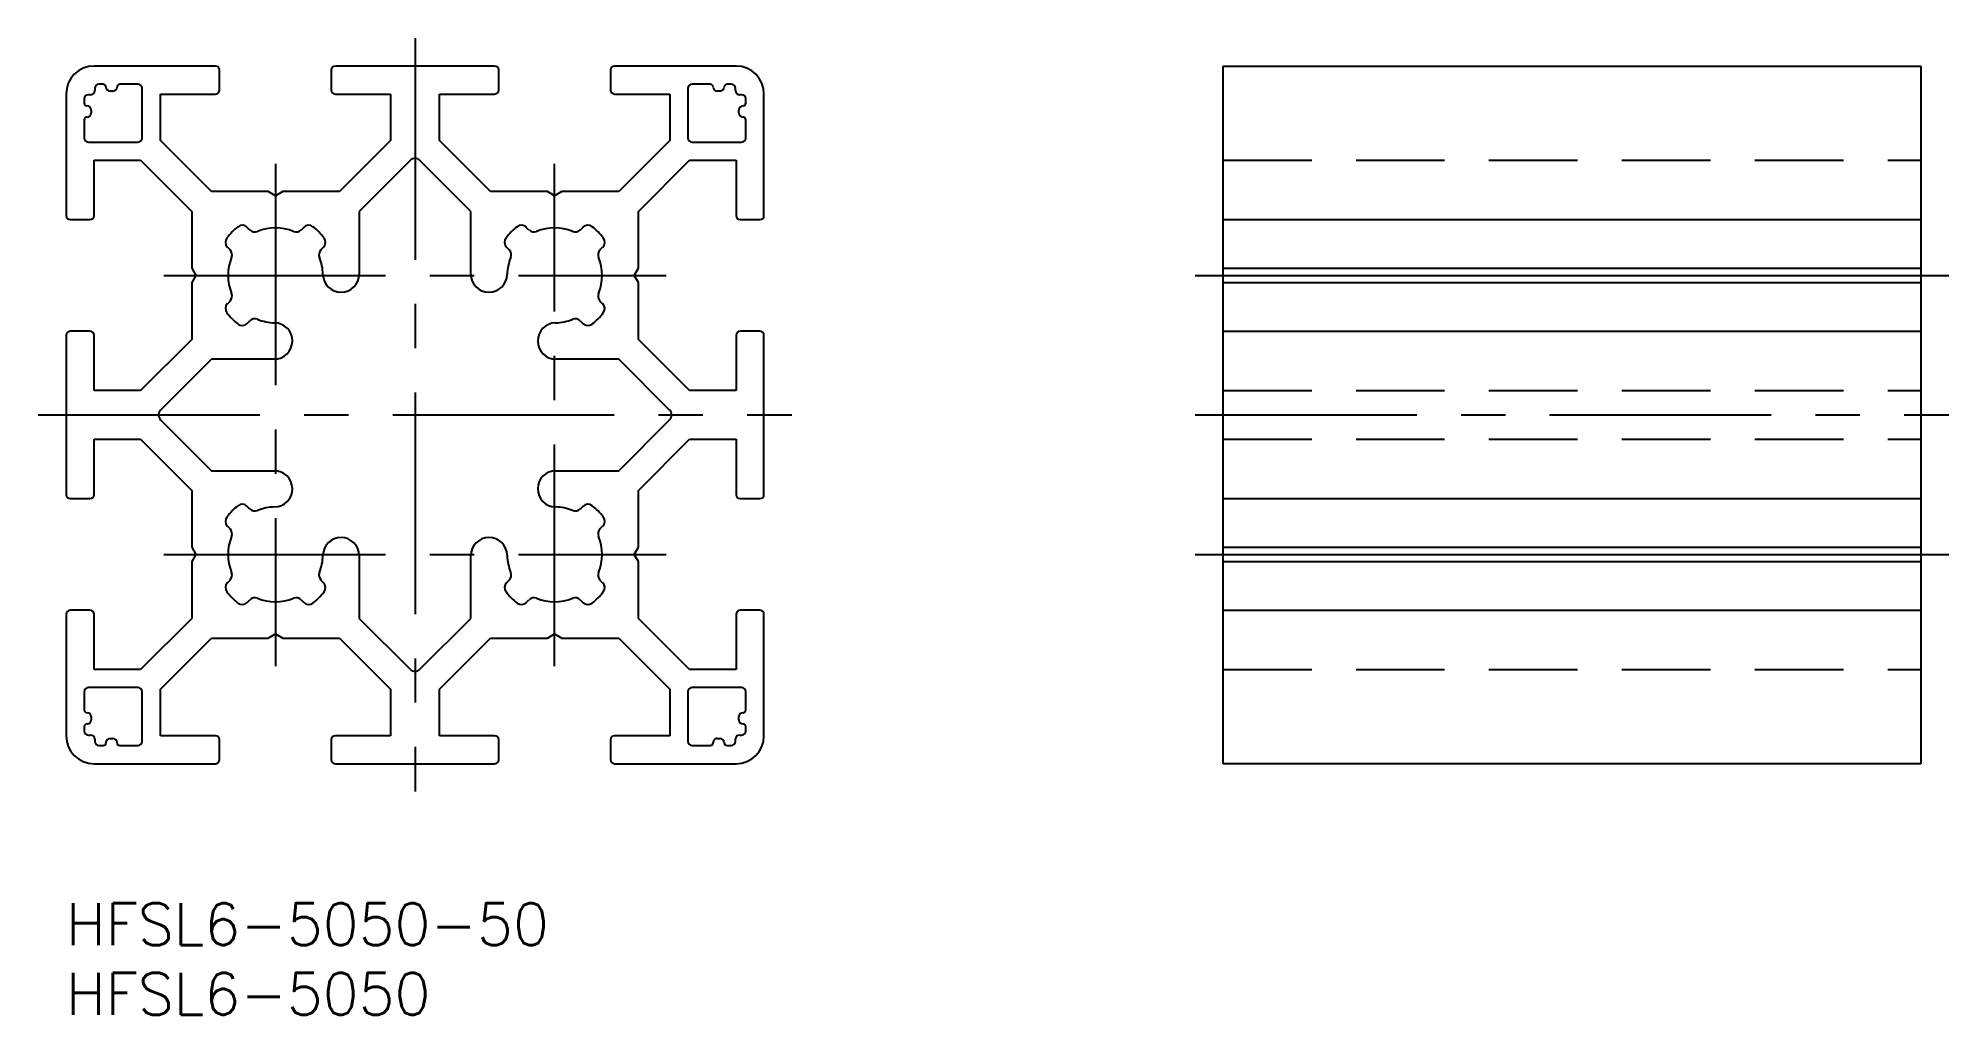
# Model space of a CAD drawing. Extents: x -2 to 135, y -8 to 62.
import ezdxf

# ---------------------------------------------------------------- set-up
doc = ezdxf.new("R2010")
doc.units = 0
doc.header["$LTSCALE"] = 0.5
doc.linetypes.add('CENTER', pattern=[50.8, 31.75, -6.35, 6.35, -6.35])
doc.linetypes.add('DASHED', pattern=[19.05, 12.7, -6.35])
for name, color, linetype in [('MSM_CENTER', 1, 'CENTER'), ('MSM_CONTINUOUS', 7, 'CONTINUOUS'), ('MSM_DASHED', 4, 'DASHED'), ('MSM_PART_NUMBER', 7, 'CONTINUOUS')]:
    doc.layers.add(name, color=color, linetype=linetype)
doc.styles.get("Standard").update_dxf_attribs({"font": 'txt.shx', "height": 3, "bigfont": 'bigfont.shx'})

# ---------------------------------------------------------------- blocks, each defined once
blk = doc.blocks.new('*U2')
at = {"layer": 'MSM_PART_NUMBER'}
blk.add_text('HFSL6-5050-50', height=3, dxfattribs=at).set_placement((0, -3))
blk = doc.blocks.new('*U3')
at = {"layer": 'MSM_PART_NUMBER'}
blk.add_text('HFSL6-5050', height=3, dxfattribs=at).set_placement((0, -8))

msp = doc.modelspace()

# ---------------------------------------------------------------- linework, layer by layer
at = {"layer": 'MSM_CENTER'}
for p, q in [((25, 62), (25, 8)), ((15, 53), (15, 17)), ((35, 17), (35, 53)), ((7, 45), (43, 45)), ((80.89, 45), (134.89, 45)), ((-2, 35), (52, 35)), ((80.89, 35), (134.89, 35)), ((7, 25), (43, 25)), ((80.89, 25), (134.89, 25))]:
    msp.add_line(p, q, dxfattribs=at)
at = {"layer": 'MSM_CONTINUOUS'}
for p, q in [((10.7, 60), (2, 60)), ((11, 58.3), (11, 59.7)), ((19, 59.7), (19, 58.3)), ((30.7, 60), (19.3, 60)), ((31, 58.3), (31, 59.7)), ((39, 59.7), (39, 58.3)), ((48, 60), (39.3, 60)), ((82.89, 10), (82.89, 60)), ((82.89, 60), (132.89, 60)), ((132.89, 60), (132.89, 10)), ((0, 58), (0, 49.3)), ((1.3, 57.65), (1.3, 57.35)), ((1.75, 57.95), (1.6, 57.95)), ((2.05, 58.4), (2.05, 58.25)), ((2.65, 58.7), (2.35, 58.7)), ((3.35, 58.2), (3.15, 58.2)), ((5.15, 58.7), (3.85, 58.7)), ((5.45, 54.85), (5.45, 58.4)), ((6.75, 54.66), (6.75, 58)), ((6.75, 58), (10.7, 58)), ((19.3, 58), (23.25, 58)), ((23.25, 58), (23.25, 54.66)), ((26.75, 58), (30.7, 58)), ((26.75, 54.66), (26.75, 58)), ((39.3, 58), (43.25, 58)), ((43.25, 58), (43.25, 54.66)), ((44.55, 58.4), (44.55, 54.85)), ((46.15, 58.7), (44.85, 58.7)), ((46.85, 58.2), (46.65, 58.2)), ((47.65, 58.7), (47.35, 58.7)), ((47.95, 58.25), (47.95, 58.4)), ((48.4, 57.95), (48.25, 57.95)), ((48.7, 57.35), (48.7, 57.65)), ((50, 49.3), (50, 58)), ((1.3, 56.15), (1.3, 54.85)), ((1.8, 56.85), (1.8, 56.65)), ((48.2, 56.65), (48.2, 56.85)), ((48.7, 54.85), (48.7, 56.15)), ((1.6, 54.55), (5.15, 54.55)), ((10.41, 51), (6.75, 54.66)), ((23.25, 54.66), (19.59, 51)), ((30.41, 51), (26.75, 54.66)), ((43.25, 54.66), (39.59, 51)), ((44.85, 54.55), (48.4, 54.55)), ((2, 53.25), (5.34, 53.25)), ((2, 49.3), (2, 53.25)), ((5.34, 53.25), (9, 49.59)), ((24.65, 53.23), (21, 49.59)), ((29, 49.59), (25.35, 53.23)), ((41, 49.59), (44.66, 53.25)), ((44.66, 53.25), (48, 53.25)), ((48, 53.25), (48, 49.3)), ((14.48, 51), (10.41, 51)), ((15, 50.7), (14.48, 51)), ((15.52, 51), (15, 50.7)), ((19.59, 51), (15.52, 51)), ((34.48, 51), (30.41, 51)), ((35, 50.7), (34.48, 51)), ((35.52, 51), (35, 50.7)), ((39.59, 51), (35.52, 51)), ((9, 49.59), (9, 45.52)), ((21, 49.59), (21, 45.09)), ((29, 45.09), (29, 49.59)), ((41, 45.52), (41, 49.59)), ((0.3, 49), (1.7, 49)), ((13.16, 48.25), (12.97, 48.44)), ((17.03, 48.44), (16.84, 48.25)), ((33.16, 48.25), (32.97, 48.44)), ((37.03, 48.44), (36.84, 48.25)), ((48.3, 49), (49.7, 49)), ((82.89, 49), (132.89, 49)), ((11.56, 47.03), (11.75, 46.84)), ((18.25, 46.84), (18.44, 47.03)), ((31.56, 47.03), (31.75, 46.84)), ((38.25, 46.84), (38.44, 47.03)), ((9, 45.52), (9.3, 45)), ((40.7, 45), (41, 45.52)), ((82.89, 45.52), (132.89, 45.52)), ((9.3, 45), (9, 44.48)), ((9, 44.48), (9, 40.41)), ((41, 44.48), (40.7, 45)), ((41, 40.41), (41, 44.48)), ((82.89, 45), (132.89, 45)), ((82.89, 44.48), (132.89, 44.48)), ((11.75, 43.16), (11.56, 42.97)), ((38.44, 42.97), (38.25, 43.16)), ((12.97, 41.56), (13.16, 41.75)), ((36.84, 41.75), (37.03, 41.56)), ((0, 40.7), (0, 29.3)), ((1.7, 41), (0.3, 41)), ((2, 36.75), (2, 40.7)), ((9, 40.41), (5.34, 36.75)), ((44.66, 36.75), (41, 40.41)), ((48, 40.7), (48, 36.75)), ((49.7, 41), (48.3, 41)), ((50, 29.3), (50, 40.7)), ((82.89, 41), (132.89, 41)), ((10.41, 39), (6.77, 35.35)), ((14.91, 39), (10.41, 39)), ((39.59, 39), (35.09, 39)), ((43.23, 35.35), (39.59, 39)), ((5.34, 36.75), (2, 36.75)), ((48, 36.75), (44.66, 36.75)), ((6.77, 34.65), (10.41, 31)), ((39.59, 31), (43.23, 34.65)), ((2, 33.25), (5.34, 33.25)), ((2, 29.3), (2, 33.25)), ((5.34, 33.25), (9, 29.59)), ((41, 29.59), (44.66, 33.25)), ((44.66, 33.25), (48, 33.25)), ((48, 33.25), (48, 29.3)), ((10.41, 31), (14.91, 31)), ((35.09, 31), (39.59, 31)), ((0.3, 29), (1.7, 29)), ((9, 29.59), (9, 25.52)), ((41, 25.52), (41, 29.59)), ((48.3, 29), (49.7, 29)), ((82.89, 29), (132.89, 29)), ((13.16, 28.25), (12.97, 28.44)), ((37.03, 28.44), (36.84, 28.25)), ((11.56, 27.03), (11.75, 26.84)), ((38.25, 26.84), (38.44, 27.03)), ((9, 25.52), (9.3, 25)), ((9.3, 25), (9, 24.48)), ((21, 24.91), (21, 20.41)), ((29, 20.41), (29, 24.91)), ((40.7, 25), (41, 25.52)), ((41, 24.48), (40.7, 25)), ((82.89, 25.52), (132.89, 25.52)), ((82.89, 25), (132.89, 25)), ((9, 24.48), (9, 20.41)), ((41, 20.41), (41, 24.48)), ((82.89, 24.48), (132.89, 24.48)), ((11.75, 23.16), (11.56, 22.97)), ((18.44, 22.97), (18.25, 23.16)), ((31.75, 23.16), (31.56, 22.97)), ((38.44, 22.97), (38.25, 23.16)), ((0, 20.7), (0, 12)), ((1.7, 21), (0.3, 21)), ((2, 16.75), (2, 20.7)), ((12.97, 21.56), (13.16, 21.75)), ((16.84, 21.75), (17.03, 21.56)), ((32.97, 21.56), (33.16, 21.75)), ((36.84, 21.75), (37.03, 21.56)), ((48, 20.7), (48, 16.75)), ((49.7, 21), (48.3, 21)), ((50, 12), (50, 20.7)), ((82.89, 21), (132.89, 21)), ((9, 20.41), (5.34, 16.75)), ((14.48, 19), (15, 19.3)), ((15, 19.3), (15.52, 19)), ((21, 20.41), (24.65, 16.77)), ((25.35, 16.77), (29, 20.41)), ((34.48, 19), (35, 19.3)), ((35, 19.3), (35.52, 19)), ((44.66, 16.75), (41, 20.41)), ((6.75, 15.34), (10.41, 19)), ((10.41, 19), (14.48, 19)), ((15.52, 19), (19.59, 19)), ((19.59, 19), (23.25, 15.34)), ((26.75, 15.34), (30.41, 19)), ((30.41, 19), (34.48, 19)), ((35.52, 19), (39.59, 19)), ((39.59, 19), (43.25, 15.34)), ((5.34, 16.75), (2, 16.75)), ((48, 16.75), (44.66, 16.75)), ((1.3, 15.15), (1.3, 13.85)), ((5.15, 15.45), (1.6, 15.45)), ((5.45, 11.6), (5.45, 15.15)), ((6.75, 12), (6.75, 15.34)), ((23.25, 15.34), (23.25, 12)), ((26.75, 12), (26.75, 15.34)), ((43.25, 15.34), (43.25, 12)), ((44.55, 15.15), (44.55, 11.6)), ((48.4, 15.45), (44.85, 15.45)), ((48.7, 13.85), (48.7, 15.15)), ((1.3, 12.65), (1.3, 12.35)), ((1.8, 13.35), (1.8, 13.15)), ((48.2, 13.15), (48.2, 13.35)), ((48.7, 12.35), (48.7, 12.65)), ((1.6, 12.05), (1.75, 12.05)), ((2.05, 11.75), (2.05, 11.6)), ((2.35, 11.3), (2.65, 11.3)), ((3.15, 11.8), (3.35, 11.8)), ((3.85, 11.3), (5.15, 11.3)), ((10.7, 12), (6.75, 12)), ((11, 10.3), (11, 11.7)), ((19, 11.7), (19, 10.3)), ((23.25, 12), (19.3, 12)), ((30.7, 12), (26.75, 12)), ((31, 10.3), (31, 11.7)), ((39, 11.7), (39, 10.3)), ((43.25, 12), (39.3, 12)), ((44.85, 11.3), (46.15, 11.3)), ((46.65, 11.8), (46.85, 11.8)), ((47.35, 11.3), (47.65, 11.3)), ((47.95, 11.6), (47.95, 11.75)), ((48.25, 12.05), (48.4, 12.05)), ((2, 10), (10.7, 10)), ((19.3, 10), (30.7, 10)), ((39.3, 10), (48, 10)), ((132.89, 10), (82.89, 10))]:
    msp.add_line(p, q, dxfattribs=at)
for centre, radius, start, end in [((2, 58), 2, 90, 180), ((10.7, 59.7), 0.3, 0, 90), ((19.3, 59.7), 0.3, 90, 180), ((30.7, 59.7), 0.3, 0, 90), ((39.3, 59.7), 0.3, 90, 180), ((48, 58), 2, 0, 90), ((1.6, 57.65), 0.3, 90, 180), ((1.75, 58.25), 0.3, 270, 0), ((2.35, 58.4), 0.3, 90, 180), ((2.65, 58.5), 0.2, 0, 90), ((3.15, 58.5), 0.3, 180, 270), ((3.35, 58.5), 0.3, 270, 0), ((3.85, 58.5), 0.2, 90, 180), ((5.15, 58.4), 0.3, 0, 90), ((10.7, 58.3), 0.3, 270, 0), ((19.3, 58.3), 0.3, 180, 270), ((30.7, 58.3), 0.3, 270, 0), ((39.3, 58.3), 0.3, 180, 270), ((44.85, 58.4), 0.3, 90, 180), ((46.15, 58.5), 0.2, 0, 90), ((46.65, 58.5), 0.3, 180, 270), ((46.85, 58.5), 0.3, 270, 0), ((47.35, 58.5), 0.2, 90, 180), ((47.65, 58.4), 0.3, 0, 90), ((48.25, 58.25), 0.3, 180, 270), ((48.4, 57.65), 0.3, 0, 90), ((1.5, 57.35), 0.2, 180, 270), ((1.5, 56.15), 0.2, 90, 180), ((1.5, 56.85), 0.3, 0, 90), ((1.5, 56.65), 0.3, 270, 0), ((48.5, 56.85), 0.3, 90, 180), ((48.5, 56.65), 0.3, 180, 270), ((48.5, 57.35), 0.2, 270, 0), ((48.5, 56.15), 0.2, 0, 90), ((1.6, 54.85), 0.3, 180, 270), ((5.15, 54.85), 0.3, 270, 0), ((44.85, 54.85), 0.3, 180, 270), ((48.4, 54.85), 0.3, 270, 0), ((25, 52.88), 0.5, 45, 135), ((0.3, 49.3), 0.3, 180, 270), ((1.7, 49.3), 0.3, 270, 0), ((48.3, 49.3), 0.3, 180, 270), ((49.7, 49.3), 0.3, 270, 0), ((15, 45), 4.4, 127.6341, 142.3659), ((12.62, 48.09), 0.5, 45, 127.6341), ((13.52, 48.61), 0.5, 225, 292.3801), ((15, 45), 3.4, 67.6199, 112.3801), ((16.48, 48.61), 0.5, 247.6199, 315.0001), ((17.38, 48.09), 0.5, 52.3659, 135), ((15, 45), 4.4, 37.6341, 52.3659), ((35, 45), 4.4, 127.6341, 142.3659), ((32.62, 48.09), 0.5, 45, 127.6341), ((33.52, 48.61), 0.5, 224.9999, 292.3801), ((35, 45), 3.4, 67.6199, 112.3801), ((36.48, 48.61), 0.5, 247.6199, 315), ((37.38, 48.09), 0.5, 52.3659, 135), ((35, 45), 4.4, 37.6341, 52.3659), ((11.91, 47.38), 0.5, 142.3659, 225), ((11.39, 46.48), 0.5, 337.6199, 45), ((18.61, 46.48), 0.5, 135, 202.3801), ((18.09, 47.38), 0.5, 315, 37.6341), ((31.91, 47.38), 0.5, 142.3659, 225), ((31.39, 46.48), 0.5, 337.6199, 45), ((38.61, 46.48), 0.5, 135, 202.3801), ((38.09, 47.38), 0.5, 315, 37.6341), ((15, 45), 3.4, 157.6199, 202.3801), ((15, 45), 3.4, 1.0608, 22.3801), ((35, 45), 3.4, 157.6199, 178.9392), ((35, 45), 3.4, 337.6199, 22.3801), ((19.7, 45.09), 1.3, 181.0608, 0), ((30.3, 45.09), 1.3, 180, 358.9392), ((11.91, 42.62), 0.5, 135, 217.6341), ((11.39, 43.52), 0.5, 314.9999, 22.3801), ((38.61, 43.52), 0.5, 157.6199, 225.0001), ((38.09, 42.62), 0.5, 322.3659, 45), ((15, 45), 4.4, 217.6341, 232.3659), ((12.62, 41.91), 0.5, 232.3659, 315), ((13.52, 41.39), 0.5, 67.6199, 135), ((15, 45), 3.4, 247.6199, 268.9392), ((14.91, 40.3), 1.3, 270, 88.9392), ((35.09, 40.3), 1.3, 91.0608, 270), ((35, 45), 3.4, 271.0608, 292.3801), ((36.48, 41.39), 0.5, 45, 112.3801), ((37.38, 41.91), 0.5, 225, 307.6341), ((35, 45), 4.4, 307.6341, 322.3659), ((0.3, 40.7), 0.3, 90, 180), ((1.7, 40.7), 0.3, 0, 90), ((48.3, 40.7), 0.3, 90, 180), ((49.7, 40.7), 0.3, 0, 90), ((7.12, 35), 0.5, 135, 225), ((42.88, 35), 0.5, 315, 45), ((14.91, 29.7), 1.3, 271.0608, 90), ((35.09, 29.7), 1.3, 90, 268.9392), ((0.3, 29.3), 0.3, 180, 270), ((1.7, 29.3), 0.3, 270, 0), ((48.3, 29.3), 0.3, 180, 270), ((49.7, 29.3), 0.3, 270, 0), ((11.91, 27.38), 0.5, 142.3659, 225), ((15, 25), 4.4, 127.6341, 142.3659), ((12.62, 28.09), 0.5, 45, 127.6341), ((13.52, 28.61), 0.5, 225, 292.3801), ((15, 25), 3.4, 91.0608, 112.3801), ((35, 25), 3.4, 67.6199, 88.9392), ((36.48, 28.61), 0.5, 247.6199, 315), ((37.38, 28.09), 0.5, 52.3659, 135), ((35, 25), 4.4, 37.6341, 52.3659), ((38.09, 27.38), 0.5, 315, 37.6341), ((15, 25), 3.4, 157.6199, 202.3801), ((11.39, 26.48), 0.5, 337.6199, 45.0001), ((19.7, 24.91), 1.3, 0, 178.9392), ((30.3, 24.91), 1.3, 1.0608, 180), ((38.61, 26.48), 0.5, 134.9999, 202.3801), ((35, 25), 3.4, 337.6199, 22.3801), ((15, 25), 3.4, 337.6199, 358.9392), ((35, 25), 3.4, 181.0608, 202.3801), ((11.39, 23.52), 0.5, 315, 22.3801), ((18.61, 23.52), 0.5, 157.6199, 225), ((31.39, 23.52), 0.5, 315, 22.3801), ((38.61, 23.52), 0.5, 157.6199, 225), ((11.91, 22.62), 0.5, 135, 217.6341), ((15, 25), 4.4, 217.6341, 232.3659), ((15, 25), 4.4, 307.6341, 322.3659), ((18.09, 22.62), 0.5, 322.3659, 45), ((31.91, 22.62), 0.5, 135, 217.6341), ((35, 25), 4.4, 217.6341, 232.3659), ((35, 25), 4.4, 307.6341, 322.3659), ((38.09, 22.62), 0.5, 322.3659, 45), ((0.3, 20.7), 0.3, 90, 180), ((1.7, 20.7), 0.3, 0, 90), ((12.62, 21.91), 0.5, 232.3659, 315), ((13.52, 21.39), 0.5, 67.6199, 135), ((15, 25), 3.4, 247.6199, 292.3801), ((16.48, 21.39), 0.5, 44.9999, 112.3801), ((17.38, 21.91), 0.5, 225, 307.6341), ((32.62, 21.91), 0.5, 232.3659, 315), ((33.52, 21.39), 0.5, 67.6199, 135.0001), ((35, 25), 3.4, 247.6199, 292.3801), ((36.48, 21.39), 0.5, 45, 112.3801), ((37.38, 21.91), 0.5, 225, 307.6341), ((48.3, 20.7), 0.3, 90, 180), ((49.7, 20.7), 0.3, 0, 90), ((25, 17.12), 0.5, 225, 315), ((1.6, 15.15), 0.3, 90, 180), ((5.15, 15.15), 0.3, 0, 90), ((44.85, 15.15), 0.3, 90, 180), ((48.4, 15.15), 0.3, 0, 90), ((1.5, 13.85), 0.2, 180, 270), ((48.5, 13.85), 0.2, 270, 0), ((1.5, 12.65), 0.2, 90, 180), ((1.6, 12.35), 0.3, 180, 270), ((1.5, 13.35), 0.3, 0, 90), ((1.5, 13.15), 0.3, 270, 0), ((48.5, 13.35), 0.3, 90, 180), ((48.5, 13.15), 0.3, 180, 270), ((48.4, 12.35), 0.3, 270, 0), ((48.5, 12.65), 0.2, 0, 90), ((2, 12), 2, 180, 270), ((1.75, 11.75), 0.3, 0, 90), ((2.35, 11.6), 0.3, 180, 270), ((2.65, 11.5), 0.2, 270, 0), ((3.15, 11.5), 0.3, 90, 180), ((3.35, 11.5), 0.3, 0, 90), ((3.85, 11.5), 0.2, 180, 270), ((5.15, 11.6), 0.3, 270, 0), ((10.7, 11.7), 0.3, 0, 90), ((19.3, 11.7), 0.3, 90, 180), ((30.7, 11.7), 0.3, 0, 90), ((39.3, 11.7), 0.3, 90, 180), ((44.85, 11.6), 0.3, 180, 270), ((46.15, 11.5), 0.2, 270, 0.0001), ((46.65, 11.5), 0.3, 90, 180.0001), ((46.85, 11.5), 0.3, 0, 90), ((47.35, 11.5), 0.2, 180, 270), ((47.65, 11.6), 0.3, 270, 0), ((48.25, 11.75), 0.3, 90, 180), ((48, 12), 2, 270, 0), ((10.7, 10.3), 0.3, 270, 0), ((19.3, 10.3), 0.3, 180, 270), ((30.7, 10.3), 0.3, 270, 0), ((39.3, 10.3), 0.3, 180, 270)]:
    msp.add_arc(centre, radius, start, end, dxfattribs=at)
at = {"layer": 'MSM_DASHED'}
for p, q in [((82.89, 53.25), (132.89, 53.25)), ((82.89, 36.75), (132.89, 36.75)), ((82.89, 33.25), (132.89, 33.25)), ((82.89, 16.75), (132.89, 16.75))]:
    msp.add_line(p, q, dxfattribs=at)

# ---------------------------------------------------------------- block references
at = {"layer": 'MSM_CONTINUOUS'}
for name in ['*U2', '*U3']:
    msp.add_blockref(name, (0, 0), dxfattribs=at)

doc.saveas('drawing.dxf')
